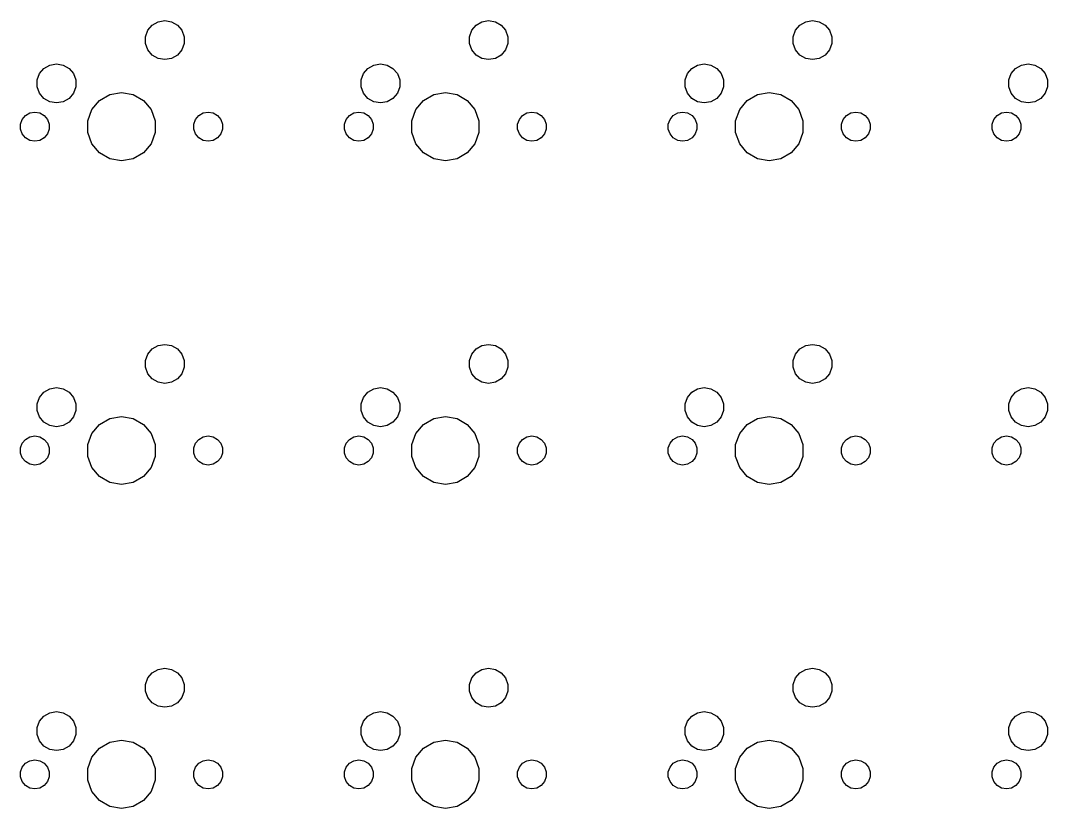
# Model space of a CAD drawing. Extents: x 16 to 275, y -108 to -13.
# Drawn here: x 149.1 to 209.3, y -62 to -15.8 of the extents above; entities that cross this region are included whole.
import ezdxf

# ---------------------------------------------------------------- set-up
doc = ezdxf.new("R2010")
doc.units = 0
doc.header["$MEASUREMENT"] = 0
doc.layers.add('BLACK', color=7, linetype='CONTINUOUS')

msp = doc.modelspace()

# ---------------------------------------------------------------- linework, layer by layer
at = {"layer": 'Black'}
for p, q in [((156.546, -16.3463), (156.802, -16.0411)), ((156.802, -16.0411), (157.148, -15.8418)), ((157.148, -15.8418), (157.54, -15.7726)), ((157.54, -15.7726), (157.932, -15.8418)), ((157.932, -15.8418), (158.278, -16.0411)), ((158.278, -16.0411), (158.534, -16.3463)), ((175.546, -16.3463), (175.802, -16.0411)), ((175.802, -16.0411), (176.148, -15.8418)), ((176.148, -15.8418), (176.54, -15.7726)), ((176.54, -15.7726), (176.932, -15.8418)), ((176.932, -15.8418), (177.278, -16.0411)), ((177.278, -16.0411), (177.534, -16.3463)), ((194.546, -16.3463), (194.802, -16.0411)), ((194.802, -16.0411), (195.148, -15.8418)), ((195.148, -15.8418), (195.54, -15.7726)), ((195.54, -15.7726), (195.932, -15.8418)), ((195.932, -15.8418), (196.278, -16.0411)), ((196.278, -16.0411), (196.534, -16.3463)), ((156.41, -16.7208), (156.546, -16.3463)), ((156.41, -17.1192), (156.41, -16.7208)), ((158.534, -16.3463), (158.67, -16.7208)), ((158.67, -16.7208), (158.67, -17.1192)), ((175.41, -16.7208), (175.546, -16.3463)), ((175.41, -17.1192), (175.41, -16.7208)), ((177.534, -16.3463), (177.67, -16.7208)), ((177.67, -16.7208), (177.67, -17.1192)), ((194.41, -16.7208), (194.546, -16.3463)), ((194.41, -17.1192), (194.41, -16.7208)), ((196.534, -16.3463), (196.67, -16.7208)), ((196.67, -16.7208), (196.67, -17.1192)), ((156.546, -17.4937), (156.41, -17.1192)), ((158.67, -17.1192), (158.534, -17.4937)), ((175.546, -17.4937), (175.41, -17.1192)), ((177.67, -17.1192), (177.534, -17.4937)), ((194.546, -17.4937), (194.41, -17.1192)), ((196.67, -17.1192), (196.534, -17.4937)), ((156.802, -17.7989), (156.546, -17.4937)), ((157.148, -17.9982), (156.802, -17.7989)), ((157.54, -18.0674), (157.148, -17.9982)), ((157.932, -17.9982), (157.54, -18.0674)), ((158.278, -17.7989), (157.932, -17.9982)), ((158.534, -17.4937), (158.278, -17.7989)), ((175.802, -17.7989), (175.546, -17.4937)), ((176.148, -17.9982), (175.802, -17.7989)), ((176.54, -18.0674), (176.148, -17.9982)), ((176.932, -17.9982), (176.54, -18.0674)), ((177.278, -17.7989), (176.932, -17.9982)), ((177.534, -17.4937), (177.278, -17.7989)), ((194.802, -17.7989), (194.546, -17.4937)), ((195.148, -17.9982), (194.802, -17.7989)), ((195.54, -18.0674), (195.148, -17.9982)), ((195.932, -17.9982), (195.54, -18.0674)), ((196.278, -17.7989), (195.932, -17.9982)), ((196.534, -17.4937), (196.278, -17.7989)), ((150.196, -18.8863), (150.452, -18.5811)), ((150.452, -18.5811), (150.798, -18.3818)), ((150.798, -18.3818), (151.19, -18.3126)), ((151.19, -18.3126), (151.582, -18.3818)), ((151.582, -18.3818), (151.928, -18.5811)), ((151.928, -18.5811), (152.184, -18.8863)), ((169.196, -18.8863), (169.452, -18.5811)), ((169.452, -18.5811), (169.798, -18.3818)), ((169.798, -18.3818), (170.19, -18.3126)), ((170.19, -18.3126), (170.582, -18.3818)), ((170.582, -18.3818), (170.928, -18.5811)), ((170.928, -18.5811), (171.184, -18.8863)), ((188.196, -18.8863), (188.452, -18.5811)), ((188.452, -18.5811), (188.798, -18.3818)), ((188.798, -18.3818), (189.19, -18.3126)), ((189.19, -18.3126), (189.582, -18.3818)), ((189.582, -18.3818), (189.928, -18.5811)), ((189.928, -18.5811), (190.184, -18.8863)), ((207.196, -18.8863), (207.452, -18.5811)), ((207.452, -18.5811), (207.798, -18.3818)), ((207.798, -18.3818), (208.19, -18.3126)), ((208.19, -18.3126), (208.582, -18.3818)), ((208.582, -18.3818), (208.928, -18.5811)), ((208.928, -18.5811), (209.184, -18.8863)), ((150.06, -19.2608), (150.196, -18.8863)), ((150.06, -19.6592), (150.06, -19.2608)), ((152.184, -18.8863), (152.32, -19.2608)), ((152.32, -19.2608), (152.32, -19.6592)), ((169.06, -19.2608), (169.196, -18.8863)), ((169.06, -19.6592), (169.06, -19.2608)), ((171.184, -18.8863), (171.32, -19.2608)), ((171.32, -19.2608), (171.32, -19.6592)), ((188.06, -19.2608), (188.196, -18.8863)), ((188.06, -19.6592), (188.06, -19.2608)), ((190.184, -18.8863), (190.32, -19.2608)), ((190.32, -19.2608), (190.32, -19.6592)), ((207.06, -19.2608), (207.196, -18.8863)), ((207.06, -19.6592), (207.06, -19.2608)), ((209.184, -18.8863), (209.32, -19.2608)), ((209.32, -19.2608), (209.32, -19.6592)), ((150.196, -20.0337), (150.06, -19.6592)), ((152.32, -19.6592), (152.184, -20.0337)), ((169.196, -20.0337), (169.06, -19.6592)), ((171.32, -19.6592), (171.184, -20.0337)), ((188.196, -20.0337), (188.06, -19.6592)), ((190.32, -19.6592), (190.184, -20.0337)), ((207.196, -20.0337), (207.06, -19.6592)), ((209.32, -19.6592), (209.184, -20.0337)), ((150.452, -20.3389), (150.196, -20.0337)), ((150.798, -20.5382), (150.452, -20.3389)), ((151.928, -20.3389), (151.582, -20.5382)), ((152.184, -20.0337), (151.928, -20.3389)), ((153.267, -20.9992), (153.713, -20.4667)), ((153.713, -20.4667), (154.315, -20.1192)), ((154.315, -20.1192), (155, -19.9985)), ((155, -19.9985), (155.685, -20.1192)), ((155.685, -20.1192), (156.287, -20.4667)), ((156.287, -20.4667), (156.733, -20.9992)), ((169.452, -20.3389), (169.196, -20.0337)), ((169.798, -20.5382), (169.452, -20.3389)), ((170.928, -20.3389), (170.582, -20.5382)), ((171.184, -20.0337), (170.928, -20.3389)), ((172.267, -20.9992), (172.713, -20.4667)), ((172.713, -20.4667), (173.315, -20.1192)), ((173.315, -20.1192), (174, -19.9985)), ((174, -19.9985), (174.685, -20.1192)), ((174.685, -20.1192), (175.287, -20.4667)), ((175.287, -20.4667), (175.733, -20.9992)), ((188.452, -20.3389), (188.196, -20.0337)), ((188.798, -20.5382), (188.452, -20.3389)), ((189.928, -20.3389), (189.582, -20.5382)), ((190.184, -20.0337), (189.928, -20.3389)), ((191.267, -20.9992), (191.713, -20.4667)), ((191.713, -20.4667), (192.315, -20.1192)), ((192.315, -20.1192), (193, -19.9985)), ((193, -19.9985), (193.685, -20.1192)), ((193.685, -20.1192), (194.287, -20.4667)), ((194.287, -20.4667), (194.733, -20.9992)), ((207.452, -20.3389), (207.196, -20.0337)), ((207.798, -20.5382), (207.452, -20.3389)), ((208.928, -20.3389), (208.582, -20.5382)), ((209.184, -20.0337), (208.928, -20.3389)), ((151.19, -20.6074), (150.798, -20.5382)), ((151.582, -20.5382), (151.19, -20.6074)), ((153.029, -21.6524), (153.267, -20.9992)), ((156.733, -20.9992), (156.971, -21.6524)), ((170.19, -20.6074), (169.798, -20.5382)), ((170.582, -20.5382), (170.19, -20.6074)), ((172.029, -21.6524), (172.267, -20.9992)), ((175.733, -20.9992), (175.971, -21.6524)), ((189.19, -20.6074), (188.798, -20.5382)), ((189.582, -20.5382), (189.19, -20.6074)), ((191.029, -21.6524), (191.267, -20.9992)), ((194.733, -20.9992), (194.971, -21.6524)), ((208.19, -20.6074), (207.798, -20.5382)), ((208.582, -20.5382), (208.19, -20.6074)), ((149.079, -21.8517), (149.18, -21.5729)), ((149.18, -21.5729), (149.371, -21.3457)), ((149.371, -21.3457), (149.628, -21.1974)), ((149.628, -21.1974), (149.92, -21.1458)), ((149.92, -21.1458), (150.212, -21.1974)), ((150.212, -21.1974), (150.469, -21.3457)), ((150.469, -21.3457), (150.66, -21.5729)), ((150.66, -21.5729), (150.761, -21.8517)), ((153.029, -22.3476), (153.029, -21.6524)), ((156.971, -21.6524), (156.971, -22.3476)), ((159.239, -21.8517), (159.34, -21.5729)), ((159.34, -21.5729), (159.531, -21.3457)), ((159.531, -21.3457), (159.788, -21.1974)), ((159.788, -21.1974), (160.08, -21.1458)), ((160.08, -21.1458), (160.372, -21.1974)), ((160.372, -21.1974), (160.629, -21.3457)), ((160.629, -21.3457), (160.82, -21.5729)), ((160.82, -21.5729), (160.921, -21.8517)), ((168.079, -21.8517), (168.18, -21.5729)), ((168.18, -21.5729), (168.371, -21.3457)), ((168.371, -21.3457), (168.628, -21.1974)), ((168.628, -21.1974), (168.92, -21.1458)), ((168.92, -21.1458), (169.212, -21.1974)), ((169.212, -21.1974), (169.469, -21.3457)), ((169.469, -21.3457), (169.66, -21.5729)), ((169.66, -21.5729), (169.761, -21.8517)), ((172.029, -22.3476), (172.029, -21.6524)), ((175.971, -21.6524), (175.971, -22.3476)), ((178.239, -21.8517), (178.34, -21.5729)), ((178.34, -21.5729), (178.531, -21.3457)), ((178.531, -21.3457), (178.788, -21.1974)), ((178.788, -21.1974), (179.08, -21.1458)), ((179.08, -21.1458), (179.372, -21.1974)), ((179.372, -21.1974), (179.629, -21.3457)), ((179.629, -21.3457), (179.82, -21.5729)), ((179.82, -21.5729), (179.921, -21.8517)), ((187.079, -21.8517), (187.18, -21.5729)), ((187.18, -21.5729), (187.371, -21.3457)), ((187.371, -21.3457), (187.628, -21.1974)), ((187.628, -21.1974), (187.92, -21.1458)), ((187.92, -21.1458), (188.212, -21.1974)), ((188.212, -21.1974), (188.469, -21.3457)), ((188.469, -21.3457), (188.66, -21.5729)), ((188.66, -21.5729), (188.761, -21.8517)), ((191.029, -22.3476), (191.029, -21.6524)), ((194.971, -21.6524), (194.971, -22.3476)), ((197.239, -21.8517), (197.34, -21.5729)), ((197.34, -21.5729), (197.531, -21.3457)), ((197.531, -21.3457), (197.788, -21.1974)), ((197.788, -21.1974), (198.08, -21.1458)), ((198.08, -21.1458), (198.372, -21.1974)), ((198.372, -21.1974), (198.629, -21.3457)), ((198.629, -21.3457), (198.82, -21.5729)), ((198.82, -21.5729), (198.921, -21.8517)), ((206.079, -21.8517), (206.18, -21.5729)), ((206.18, -21.5729), (206.371, -21.3457)), ((206.371, -21.3457), (206.628, -21.1974)), ((206.628, -21.1974), (206.92, -21.1458)), ((206.92, -21.1458), (207.212, -21.1974)), ((207.212, -21.1974), (207.469, -21.3457)), ((207.469, -21.3457), (207.66, -21.5729)), ((207.66, -21.5729), (207.761, -21.8517)), ((149.079, -22.1483), (149.079, -21.8517)), ((149.18, -22.4271), (149.079, -22.1483)), ((150.761, -22.1483), (150.66, -22.4271)), ((150.761, -21.8517), (150.761, -22.1483)), ((159.239, -22.1483), (159.239, -21.8517)), ((159.34, -22.4271), (159.239, -22.1483)), ((160.921, -22.1483), (160.82, -22.4271)), ((160.921, -21.8517), (160.921, -22.1483)), ((168.079, -22.1483), (168.079, -21.8517)), ((168.18, -22.4271), (168.079, -22.1483)), ((169.761, -22.1483), (169.66, -22.4271)), ((169.761, -21.8517), (169.761, -22.1483)), ((178.239, -22.1483), (178.239, -21.8517)), ((178.34, -22.4271), (178.239, -22.1483)), ((179.921, -22.1483), (179.82, -22.4271)), ((179.921, -21.8517), (179.921, -22.1483)), ((187.079, -22.1483), (187.079, -21.8517)), ((187.18, -22.4271), (187.079, -22.1483)), ((188.761, -22.1483), (188.66, -22.4271)), ((188.761, -21.8517), (188.761, -22.1483)), ((197.239, -22.1483), (197.239, -21.8517)), ((197.34, -22.4271), (197.239, -22.1483)), ((198.921, -22.1483), (198.82, -22.4271)), ((198.921, -21.8517), (198.921, -22.1483)), ((206.079, -22.1483), (206.079, -21.8517)), ((206.18, -22.4271), (206.079, -22.1483)), ((207.761, -22.1483), (207.66, -22.4271)), ((207.761, -21.8517), (207.761, -22.1483)), ((149.371, -22.6543), (149.18, -22.4271)), ((149.628, -22.8026), (149.371, -22.6543)), ((149.92, -22.8542), (149.628, -22.8026)), ((150.212, -22.8026), (149.92, -22.8542)), ((150.469, -22.6543), (150.212, -22.8026)), ((150.66, -22.4271), (150.469, -22.6543)), ((153.267, -23.0008), (153.029, -22.3476)), ((156.971, -22.3476), (156.733, -23.0008)), ((159.531, -22.6543), (159.34, -22.4271)), ((159.788, -22.8026), (159.531, -22.6543)), ((160.08, -22.8542), (159.788, -22.8026)), ((160.372, -22.8026), (160.08, -22.8542)), ((160.629, -22.6543), (160.372, -22.8026)), ((160.82, -22.4271), (160.629, -22.6543)), ((168.371, -22.6543), (168.18, -22.4271)), ((168.628, -22.8026), (168.371, -22.6543)), ((168.92, -22.8542), (168.628, -22.8026)), ((169.212, -22.8026), (168.92, -22.8542)), ((169.469, -22.6543), (169.212, -22.8026)), ((169.66, -22.4271), (169.469, -22.6543)), ((172.267, -23.0008), (172.029, -22.3476)), ((175.971, -22.3476), (175.733, -23.0008)), ((178.531, -22.6543), (178.34, -22.4271)), ((178.788, -22.8026), (178.531, -22.6543)), ((179.08, -22.8542), (178.788, -22.8026)), ((179.372, -22.8026), (179.08, -22.8542)), ((179.629, -22.6543), (179.372, -22.8026)), ((179.82, -22.4271), (179.629, -22.6543)), ((187.371, -22.6543), (187.18, -22.4271)), ((187.628, -22.8026), (187.371, -22.6543)), ((187.92, -22.8542), (187.628, -22.8026)), ((188.212, -22.8026), (187.92, -22.8542)), ((188.469, -22.6543), (188.212, -22.8026)), ((188.66, -22.4271), (188.469, -22.6543)), ((191.267, -23.0008), (191.029, -22.3476)), ((194.971, -22.3476), (194.733, -23.0008)), ((197.531, -22.6543), (197.34, -22.4271)), ((197.788, -22.8026), (197.531, -22.6543)), ((198.08, -22.8542), (197.788, -22.8026)), ((198.372, -22.8026), (198.08, -22.8542)), ((198.629, -22.6543), (198.372, -22.8026)), ((198.82, -22.4271), (198.629, -22.6543)), ((206.371, -22.6543), (206.18, -22.4271)), ((206.628, -22.8026), (206.371, -22.6543)), ((206.92, -22.8542), (206.628, -22.8026)), ((207.212, -22.8026), (206.92, -22.8542)), ((207.469, -22.6543), (207.212, -22.8026)), ((207.66, -22.4271), (207.469, -22.6543)), ((153.713, -23.5332), (153.267, -23.0008)), ((156.733, -23.0008), (156.287, -23.5332)), ((172.713, -23.5332), (172.267, -23.0008)), ((175.733, -23.0008), (175.287, -23.5332)), ((191.713, -23.5332), (191.267, -23.0008)), ((194.733, -23.0008), (194.287, -23.5332)), ((154.315, -23.8808), (153.713, -23.5332)), ((155, -24.0015), (154.315, -23.8808)), ((155.685, -23.8808), (155, -24.0015)), ((156.287, -23.5332), (155.685, -23.8808)), ((173.315, -23.8808), (172.713, -23.5332)), ((174, -24.0015), (173.315, -23.8808)), ((174.685, -23.8808), (174, -24.0015)), ((175.287, -23.5332), (174.685, -23.8808)), ((192.315, -23.8808), (191.713, -23.5332)), ((193, -24.0015), (192.315, -23.8808)), ((193.685, -23.8808), (193, -24.0015)), ((194.287, -23.5332), (193.685, -23.8808)), ((156.802, -35.0411), (157.148, -34.8418)), ((157.148, -34.8418), (157.54, -34.7726)), ((157.54, -34.7726), (157.932, -34.8418)), ((157.932, -34.8418), (158.278, -35.0411)), ((175.802, -35.0411), (176.148, -34.8418)), ((176.148, -34.8418), (176.54, -34.7726)), ((176.54, -34.7726), (176.932, -34.8418)), ((176.932, -34.8418), (177.278, -35.0411)), ((194.802, -35.0411), (195.148, -34.8418)), ((195.148, -34.8418), (195.54, -34.7726)), ((195.54, -34.7726), (195.932, -34.8418)), ((195.932, -34.8418), (196.278, -35.0411)), ((156.41, -35.7208), (156.546, -35.3463)), ((156.546, -35.3463), (156.802, -35.0411)), ((158.278, -35.0411), (158.534, -35.3463)), ((158.534, -35.3463), (158.67, -35.7208)), ((175.41, -35.7208), (175.546, -35.3463)), ((175.546, -35.3463), (175.802, -35.0411)), ((177.278, -35.0411), (177.534, -35.3463)), ((177.534, -35.3463), (177.67, -35.7208)), ((194.41, -35.7208), (194.546, -35.3463)), ((194.546, -35.3463), (194.802, -35.0411)), ((196.278, -35.0411), (196.534, -35.3463)), ((196.534, -35.3463), (196.67, -35.7208)), ((156.41, -36.1192), (156.41, -35.7208)), ((156.546, -36.4937), (156.41, -36.1192)), ((158.67, -36.1192), (158.534, -36.4937)), ((158.67, -35.7208), (158.67, -36.1192)), ((175.41, -36.1192), (175.41, -35.7208)), ((175.546, -36.4937), (175.41, -36.1192)), ((177.67, -36.1192), (177.534, -36.4937)), ((177.67, -35.7208), (177.67, -36.1192)), ((194.41, -36.1192), (194.41, -35.7208)), ((194.546, -36.4937), (194.41, -36.1192)), ((196.67, -36.1192), (196.534, -36.4937)), ((196.67, -35.7208), (196.67, -36.1192)), ((156.802, -36.7989), (156.546, -36.4937)), ((158.534, -36.4937), (158.278, -36.7989)), ((175.802, -36.7989), (175.546, -36.4937)), ((177.534, -36.4937), (177.278, -36.7989)), ((194.802, -36.7989), (194.546, -36.4937)), ((196.534, -36.4937), (196.278, -36.7989)), ((150.798, -37.3818), (151.19, -37.3126)), ((151.19, -37.3126), (151.582, -37.3818)), ((157.148, -36.9982), (156.802, -36.7989)), ((157.54, -37.0674), (157.148, -36.9982)), ((157.932, -36.9982), (157.54, -37.0674)), ((158.278, -36.7989), (157.932, -36.9982)), ((169.798, -37.3818), (170.19, -37.3126)), ((170.19, -37.3126), (170.582, -37.3818)), ((176.148, -36.9982), (175.802, -36.7989)), ((176.54, -37.0674), (176.148, -36.9982)), ((176.932, -36.9982), (176.54, -37.0674)), ((177.278, -36.7989), (176.932, -36.9982)), ((188.798, -37.3818), (189.19, -37.3126)), ((189.19, -37.3126), (189.582, -37.3818)), ((195.148, -36.9982), (194.802, -36.7989)), ((195.54, -37.0674), (195.148, -36.9982)), ((195.932, -36.9982), (195.54, -37.0674)), ((196.278, -36.7989), (195.932, -36.9982)), ((207.798, -37.3818), (208.19, -37.3126)), ((208.19, -37.3126), (208.582, -37.3818)), ((150.06, -38.2608), (150.196, -37.8863)), ((150.196, -37.8863), (150.452, -37.5811)), ((150.452, -37.5811), (150.798, -37.3818)), ((151.582, -37.3818), (151.928, -37.5811)), ((151.928, -37.5811), (152.184, -37.8863)), ((152.184, -37.8863), (152.32, -38.2608)), ((169.06, -38.2608), (169.196, -37.8863)), ((169.196, -37.8863), (169.452, -37.5811)), ((169.452, -37.5811), (169.798, -37.3818)), ((170.582, -37.3818), (170.928, -37.5811)), ((170.928, -37.5811), (171.184, -37.8863)), ((171.184, -37.8863), (171.32, -38.2608)), ((188.06, -38.2608), (188.196, -37.8863)), ((188.196, -37.8863), (188.452, -37.5811)), ((188.452, -37.5811), (188.798, -37.3818)), ((189.582, -37.3818), (189.928, -37.5811)), ((189.928, -37.5811), (190.184, -37.8863)), ((190.184, -37.8863), (190.32, -38.2608)), ((207.06, -38.2608), (207.196, -37.8863)), ((207.196, -37.8863), (207.452, -37.5811)), ((207.452, -37.5811), (207.798, -37.3818)), ((208.582, -37.3818), (208.928, -37.5811)), ((208.928, -37.5811), (209.184, -37.8863)), ((209.184, -37.8863), (209.32, -38.2608)), ((150.06, -38.6592), (150.06, -38.2608)), ((152.32, -38.2608), (152.32, -38.6592)), ((169.06, -38.6592), (169.06, -38.2608)), ((171.32, -38.2608), (171.32, -38.6592)), ((188.06, -38.6592), (188.06, -38.2608)), ((190.32, -38.2608), (190.32, -38.6592)), ((207.06, -38.6592), (207.06, -38.2608)), ((209.32, -38.2608), (209.32, -38.6592)), ((150.196, -39.0337), (150.06, -38.6592)), ((150.452, -39.3389), (150.196, -39.0337)), ((152.184, -39.0337), (151.928, -39.3389)), ((152.32, -38.6592), (152.184, -39.0337)), ((153.713, -39.4667), (154.315, -39.1192)), ((154.315, -39.1192), (155, -38.9985)), ((155, -38.9985), (155.685, -39.1192)), ((155.685, -39.1192), (156.287, -39.4667)), ((169.196, -39.0337), (169.06, -38.6592)), ((169.452, -39.3389), (169.196, -39.0337)), ((171.184, -39.0337), (170.928, -39.3389)), ((171.32, -38.6592), (171.184, -39.0337)), ((172.713, -39.4667), (173.315, -39.1192)), ((173.315, -39.1192), (174, -38.9985)), ((174, -38.9985), (174.685, -39.1192)), ((174.685, -39.1192), (175.287, -39.4667)), ((188.196, -39.0337), (188.06, -38.6592)), ((188.452, -39.3389), (188.196, -39.0337)), ((190.184, -39.0337), (189.928, -39.3389)), ((190.32, -38.6592), (190.184, -39.0337)), ((191.713, -39.4667), (192.315, -39.1192)), ((192.315, -39.1192), (193, -38.9985)), ((193, -38.9985), (193.685, -39.1192)), ((193.685, -39.1192), (194.287, -39.4667)), ((207.196, -39.0337), (207.06, -38.6592)), ((207.452, -39.3389), (207.196, -39.0337)), ((209.184, -39.0337), (208.928, -39.3389)), ((209.32, -38.6592), (209.184, -39.0337)), ((150.798, -39.5382), (150.452, -39.3389)), ((151.19, -39.6074), (150.798, -39.5382)), ((151.582, -39.5382), (151.19, -39.6074)), ((151.928, -39.3389), (151.582, -39.5382)), ((153.267, -39.9992), (153.713, -39.4667)), ((156.287, -39.4667), (156.733, -39.9992)), ((169.798, -39.5382), (169.452, -39.3389)), ((170.19, -39.6074), (169.798, -39.5382)), ((170.582, -39.5382), (170.19, -39.6074)), ((170.928, -39.3389), (170.582, -39.5382)), ((172.267, -39.9992), (172.713, -39.4667)), ((175.287, -39.4667), (175.733, -39.9992)), ((188.798, -39.5382), (188.452, -39.3389)), ((189.19, -39.6074), (188.798, -39.5382)), ((189.582, -39.5382), (189.19, -39.6074)), ((189.928, -39.3389), (189.582, -39.5382)), ((191.267, -39.9992), (191.713, -39.4667)), ((194.287, -39.4667), (194.733, -39.9992)), ((207.798, -39.5382), (207.452, -39.3389)), ((208.19, -39.6074), (207.798, -39.5382)), ((208.582, -39.5382), (208.19, -39.6074)), ((208.928, -39.3389), (208.582, -39.5382)), ((149.18, -40.5729), (149.371, -40.3457)), ((149.371, -40.3457), (149.628, -40.1974)), ((149.628, -40.1974), (149.92, -40.1458)), ((149.92, -40.1458), (150.212, -40.1974)), ((150.212, -40.1974), (150.469, -40.3457)), ((150.469, -40.3457), (150.66, -40.5729)), ((153.029, -40.6524), (153.267, -39.9992)), ((156.733, -39.9992), (156.971, -40.6524)), ((159.34, -40.5729), (159.531, -40.3457)), ((159.531, -40.3457), (159.788, -40.1974)), ((159.788, -40.1974), (160.08, -40.1458)), ((160.08, -40.1458), (160.372, -40.1974)), ((160.372, -40.1974), (160.629, -40.3457)), ((160.629, -40.3457), (160.82, -40.5729)), ((168.18, -40.5729), (168.371, -40.3457)), ((168.371, -40.3457), (168.628, -40.1974)), ((168.628, -40.1974), (168.92, -40.1458)), ((168.92, -40.1458), (169.212, -40.1974)), ((169.212, -40.1974), (169.469, -40.3457)), ((169.469, -40.3457), (169.66, -40.5729)), ((172.029, -40.6524), (172.267, -39.9992)), ((175.733, -39.9992), (175.971, -40.6524)), ((178.34, -40.5729), (178.531, -40.3457)), ((178.531, -40.3457), (178.788, -40.1974)), ((178.788, -40.1974), (179.08, -40.1458)), ((179.08, -40.1458), (179.372, -40.1974)), ((179.372, -40.1974), (179.629, -40.3457)), ((179.629, -40.3457), (179.82, -40.5729)), ((187.18, -40.5729), (187.371, -40.3457)), ((187.371, -40.3457), (187.628, -40.1974)), ((187.628, -40.1974), (187.92, -40.1458)), ((187.92, -40.1458), (188.212, -40.1974)), ((188.212, -40.1974), (188.469, -40.3457)), ((188.469, -40.3457), (188.66, -40.5729)), ((191.029, -40.6524), (191.267, -39.9992)), ((194.733, -39.9992), (194.971, -40.6524)), ((197.34, -40.5729), (197.531, -40.3457)), ((197.531, -40.3457), (197.788, -40.1974)), ((197.788, -40.1974), (198.08, -40.1458)), ((198.08, -40.1458), (198.372, -40.1974)), ((198.372, -40.1974), (198.629, -40.3457)), ((198.629, -40.3457), (198.82, -40.5729)), ((206.18, -40.5729), (206.371, -40.3457)), ((206.371, -40.3457), (206.628, -40.1974)), ((206.628, -40.1974), (206.92, -40.1458)), ((206.92, -40.1458), (207.212, -40.1974)), ((207.212, -40.1974), (207.469, -40.3457)), ((207.469, -40.3457), (207.66, -40.5729)), ((149.079, -40.8517), (149.18, -40.5729)), ((149.079, -41.1483), (149.079, -40.8517)), ((150.66, -40.5729), (150.761, -40.8517)), ((150.761, -40.8517), (150.761, -41.1483)), ((153.029, -41.3476), (153.029, -40.6524)), ((156.971, -40.6524), (156.971, -41.3476)), ((159.239, -40.8517), (159.34, -40.5729)), ((159.239, -41.1483), (159.239, -40.8517)), ((160.82, -40.5729), (160.921, -40.8517)), ((160.921, -40.8517), (160.921, -41.1483)), ((168.079, -40.8517), (168.18, -40.5729)), ((168.079, -41.1483), (168.079, -40.8517)), ((169.66, -40.5729), (169.761, -40.8517)), ((169.761, -40.8517), (169.761, -41.1483)), ((172.029, -41.3476), (172.029, -40.6524)), ((175.971, -40.6524), (175.971, -41.3476)), ((178.239, -40.8517), (178.34, -40.5729)), ((178.239, -41.1483), (178.239, -40.8517)), ((179.82, -40.5729), (179.921, -40.8517)), ((179.921, -40.8517), (179.921, -41.1483)), ((187.079, -40.8517), (187.18, -40.5729)), ((187.079, -41.1483), (187.079, -40.8517)), ((188.66, -40.5729), (188.761, -40.8517)), ((188.761, -40.8517), (188.761, -41.1483)), ((191.029, -41.3476), (191.029, -40.6524)), ((194.971, -40.6524), (194.971, -41.3476)), ((197.239, -40.8517), (197.34, -40.5729)), ((197.239, -41.1483), (197.239, -40.8517)), ((198.82, -40.5729), (198.921, -40.8517)), ((198.921, -40.8517), (198.921, -41.1483)), ((206.079, -40.8517), (206.18, -40.5729)), ((206.079, -41.1483), (206.079, -40.8517)), ((207.66, -40.5729), (207.761, -40.8517)), ((207.761, -40.8517), (207.761, -41.1483)), ((149.18, -41.4271), (149.079, -41.1483)), ((149.371, -41.6543), (149.18, -41.4271)), ((150.66, -41.4271), (150.469, -41.6543)), ((150.761, -41.1483), (150.66, -41.4271)), ((153.267, -42.0008), (153.029, -41.3476)), ((156.971, -41.3476), (156.733, -42.0008)), ((159.34, -41.4271), (159.239, -41.1483)), ((159.531, -41.6543), (159.34, -41.4271)), ((160.82, -41.4271), (160.629, -41.6543)), ((160.921, -41.1483), (160.82, -41.4271)), ((168.18, -41.4271), (168.079, -41.1483)), ((168.371, -41.6543), (168.18, -41.4271)), ((169.66, -41.4271), (169.469, -41.6543)), ((169.761, -41.1483), (169.66, -41.4271)), ((172.267, -42.0008), (172.029, -41.3476)), ((175.971, -41.3476), (175.733, -42.0008)), ((178.34, -41.4271), (178.239, -41.1483)), ((178.531, -41.6543), (178.34, -41.4271)), ((179.82, -41.4271), (179.629, -41.6543)), ((179.921, -41.1483), (179.82, -41.4271)), ((187.18, -41.4271), (187.079, -41.1483)), ((187.371, -41.6543), (187.18, -41.4271)), ((188.66, -41.4271), (188.469, -41.6543)), ((188.761, -41.1483), (188.66, -41.4271)), ((191.267, -42.0008), (191.029, -41.3476)), ((194.971, -41.3476), (194.733, -42.0008)), ((197.34, -41.4271), (197.239, -41.1483)), ((197.531, -41.6543), (197.34, -41.4271)), ((198.82, -41.4271), (198.629, -41.6543)), ((198.921, -41.1483), (198.82, -41.4271)), ((206.18, -41.4271), (206.079, -41.1483)), ((206.371, -41.6543), (206.18, -41.4271)), ((207.66, -41.4271), (207.469, -41.6543)), ((207.761, -41.1483), (207.66, -41.4271)), ((149.628, -41.8026), (149.371, -41.6543)), ((149.92, -41.8541), (149.628, -41.8026)), ((150.212, -41.8026), (149.92, -41.8541)), ((150.469, -41.6543), (150.212, -41.8026)), ((153.713, -42.5332), (153.267, -42.0008)), ((156.733, -42.0008), (156.287, -42.5332)), ((159.788, -41.8026), (159.531, -41.6543)), ((160.08, -41.8541), (159.788, -41.8026)), ((160.372, -41.8026), (160.08, -41.8541)), ((160.629, -41.6543), (160.372, -41.8026)), ((168.628, -41.8026), (168.371, -41.6543)), ((168.92, -41.8541), (168.628, -41.8026)), ((169.212, -41.8026), (168.92, -41.8541)), ((169.469, -41.6543), (169.212, -41.8026)), ((172.713, -42.5332), (172.267, -42.0008)), ((175.733, -42.0008), (175.287, -42.5332)), ((178.788, -41.8026), (178.531, -41.6543)), ((179.08, -41.8541), (178.788, -41.8026)), ((179.372, -41.8026), (179.08, -41.8541)), ((179.629, -41.6543), (179.372, -41.8026)), ((187.628, -41.8026), (187.371, -41.6543)), ((187.92, -41.8541), (187.628, -41.8026)), ((188.212, -41.8026), (187.92, -41.8541)), ((188.469, -41.6543), (188.212, -41.8026)), ((191.713, -42.5332), (191.267, -42.0008)), ((194.733, -42.0008), (194.287, -42.5332)), ((197.788, -41.8026), (197.531, -41.6543)), ((198.08, -41.8541), (197.788, -41.8026)), ((198.372, -41.8026), (198.08, -41.8541)), ((198.629, -41.6543), (198.372, -41.8026)), ((206.628, -41.8026), (206.371, -41.6543)), ((206.92, -41.8541), (206.628, -41.8026)), ((207.212, -41.8026), (206.92, -41.8541)), ((207.469, -41.6543), (207.212, -41.8026)), ((154.315, -42.8808), (153.713, -42.5332)), ((156.287, -42.5332), (155.685, -42.8808)), ((173.315, -42.8808), (172.713, -42.5332)), ((175.287, -42.5332), (174.685, -42.8808)), ((192.315, -42.8808), (191.713, -42.5332)), ((194.287, -42.5332), (193.685, -42.8808)), ((155, -43.0015), (154.315, -42.8808)), ((155.685, -42.8808), (155, -43.0015)), ((174, -43.0015), (173.315, -42.8808)), ((174.685, -42.8808), (174, -43.0015)), ((193, -43.0015), (192.315, -42.8808)), ((193.685, -42.8808), (193, -43.0015)), ((156.546, -54.3463), (156.802, -54.0411)), ((156.802, -54.0411), (157.148, -53.8418)), ((157.148, -53.8418), (157.54, -53.7726)), ((157.54, -53.7726), (157.932, -53.8418)), ((157.932, -53.8418), (158.278, -54.0411)), ((158.278, -54.0411), (158.534, -54.3463)), ((175.546, -54.3463), (175.802, -54.0411)), ((175.802, -54.0411), (176.148, -53.8418)), ((176.148, -53.8418), (176.54, -53.7726)), ((176.54, -53.7726), (176.932, -53.8418)), ((176.932, -53.8418), (177.278, -54.0411)), ((177.278, -54.0411), (177.534, -54.3463)), ((194.546, -54.3463), (194.802, -54.0411)), ((194.802, -54.0411), (195.148, -53.8418)), ((195.148, -53.8418), (195.54, -53.7726)), ((195.54, -53.7726), (195.932, -53.8418)), ((195.932, -53.8418), (196.278, -54.0411)), ((196.278, -54.0411), (196.534, -54.3463)), ((156.41, -54.7208), (156.546, -54.3463)), ((156.41, -55.1192), (156.41, -54.7208)), ((158.534, -54.3463), (158.67, -54.7208)), ((158.67, -54.7208), (158.67, -55.1192)), ((175.41, -54.7208), (175.546, -54.3463)), ((175.41, -55.1192), (175.41, -54.7208)), ((177.534, -54.3463), (177.67, -54.7208)), ((177.67, -54.7208), (177.67, -55.1192)), ((194.41, -54.7208), (194.546, -54.3463)), ((194.41, -55.1192), (194.41, -54.7208)), ((196.534, -54.3463), (196.67, -54.7208)), ((196.67, -54.7208), (196.67, -55.1192)), ((156.546, -55.4937), (156.41, -55.1192)), ((158.67, -55.1192), (158.534, -55.4937)), ((175.546, -55.4937), (175.41, -55.1192)), ((177.67, -55.1192), (177.534, -55.4937)), ((194.546, -55.4937), (194.41, -55.1192)), ((196.67, -55.1192), (196.534, -55.4937)), ((156.802, -55.7989), (156.546, -55.4937)), ((157.148, -55.9982), (156.802, -55.7989)), ((157.54, -56.0674), (157.148, -55.9982)), ((157.932, -55.9982), (157.54, -56.0674)), ((158.278, -55.7989), (157.932, -55.9982)), ((158.534, -55.4937), (158.278, -55.7989)), ((175.802, -55.7989), (175.546, -55.4937)), ((176.148, -55.9982), (175.802, -55.7989)), ((176.54, -56.0674), (176.148, -55.9982)), ((176.932, -55.9982), (176.54, -56.0674)), ((177.278, -55.7989), (176.932, -55.9982)), ((177.534, -55.4937), (177.278, -55.7989)), ((194.802, -55.7989), (194.546, -55.4937)), ((195.148, -55.9982), (194.802, -55.7989)), ((195.54, -56.0674), (195.148, -55.9982)), ((195.932, -55.9982), (195.54, -56.0674)), ((196.278, -55.7989), (195.932, -55.9982)), ((196.534, -55.4937), (196.278, -55.7989)), ((150.196, -56.8863), (150.452, -56.5811)), ((150.452, -56.5811), (150.798, -56.3818)), ((150.798, -56.3818), (151.19, -56.3126)), ((151.19, -56.3126), (151.582, -56.3818)), ((151.582, -56.3818), (151.928, -56.5811)), ((151.928, -56.5811), (152.184, -56.8863)), ((169.196, -56.8863), (169.452, -56.5811)), ((169.452, -56.5811), (169.798, -56.3818)), ((169.798, -56.3818), (170.19, -56.3126)), ((170.19, -56.3126), (170.582, -56.3818)), ((170.582, -56.3818), (170.928, -56.5811)), ((170.928, -56.5811), (171.184, -56.8863)), ((188.196, -56.8863), (188.452, -56.5811)), ((188.452, -56.5811), (188.798, -56.3818)), ((188.798, -56.3818), (189.19, -56.3126)), ((189.19, -56.3126), (189.582, -56.3818)), ((189.582, -56.3818), (189.928, -56.5811)), ((189.928, -56.5811), (190.184, -56.8863)), ((207.196, -56.8863), (207.452, -56.5811)), ((207.452, -56.5811), (207.798, -56.3818)), ((207.798, -56.3818), (208.19, -56.3126)), ((208.19, -56.3126), (208.582, -56.3818)), ((208.582, -56.3818), (208.928, -56.5811)), ((208.928, -56.5811), (209.184, -56.8863)), ((150.06, -57.2608), (150.196, -56.8863)), ((152.184, -56.8863), (152.32, -57.2608)), ((169.06, -57.2608), (169.196, -56.8863)), ((171.184, -56.8863), (171.32, -57.2608)), ((188.06, -57.2608), (188.196, -56.8863)), ((190.184, -56.8863), (190.32, -57.2608)), ((207.06, -57.2608), (207.196, -56.8863)), ((209.184, -56.8863), (209.32, -57.2608)), ((150.06, -57.6592), (150.06, -57.2608)), ((150.196, -58.0337), (150.06, -57.6592)), ((152.32, -57.6592), (152.184, -58.0337)), ((152.32, -57.2608), (152.32, -57.6592)), ((169.06, -57.6592), (169.06, -57.2608)), ((169.196, -58.0337), (169.06, -57.6592)), ((171.32, -57.6592), (171.184, -58.0337)), ((171.32, -57.2608), (171.32, -57.6592)), ((188.06, -57.6592), (188.06, -57.2608)), ((188.196, -58.0337), (188.06, -57.6592)), ((190.32, -57.6592), (190.184, -58.0337)), ((190.32, -57.2608), (190.32, -57.6592)), ((207.06, -57.6592), (207.06, -57.2608)), ((207.196, -58.0337), (207.06, -57.6592)), ((209.32, -57.6592), (209.184, -58.0337)), ((209.32, -57.2608), (209.32, -57.6592)), ((150.452, -58.3389), (150.196, -58.0337)), ((150.798, -58.5382), (150.452, -58.3389)), ((151.928, -58.3389), (151.582, -58.5382)), ((152.184, -58.0337), (151.928, -58.3389)), ((153.713, -58.4667), (154.315, -58.1192)), ((154.315, -58.1192), (155, -57.9985)), ((155, -57.9985), (155.685, -58.1192)), ((155.685, -58.1192), (156.287, -58.4667)), ((169.452, -58.3389), (169.196, -58.0337)), ((169.798, -58.5382), (169.452, -58.3389)), ((170.928, -58.3389), (170.582, -58.5382)), ((171.184, -58.0337), (170.928, -58.3389)), ((172.713, -58.4667), (173.315, -58.1192)), ((173.315, -58.1192), (174, -57.9985)), ((174, -57.9985), (174.685, -58.1192)), ((174.685, -58.1192), (175.287, -58.4667)), ((188.452, -58.3389), (188.196, -58.0337)), ((188.798, -58.5382), (188.452, -58.3389)), ((189.928, -58.3389), (189.582, -58.5382)), ((190.184, -58.0337), (189.928, -58.3389)), ((191.713, -58.4667), (192.315, -58.1192)), ((192.315, -58.1192), (193, -57.9985)), ((193, -57.9985), (193.685, -58.1192)), ((193.685, -58.1192), (194.287, -58.4667)), ((207.452, -58.3389), (207.196, -58.0337)), ((207.798, -58.5382), (207.452, -58.3389)), ((208.928, -58.3389), (208.582, -58.5382)), ((209.184, -58.0337), (208.928, -58.3389)), ((151.19, -58.6074), (150.798, -58.5382)), ((151.582, -58.5382), (151.19, -58.6074)), ((153.029, -59.6524), (153.267, -58.9992)), ((153.267, -58.9992), (153.713, -58.4667)), ((156.287, -58.4667), (156.733, -58.9992)), ((156.733, -58.9992), (156.971, -59.6524)), ((170.19, -58.6074), (169.798, -58.5382)), ((170.582, -58.5382), (170.19, -58.6074)), ((172.029, -59.6524), (172.267, -58.9992)), ((172.267, -58.9992), (172.713, -58.4667)), ((175.287, -58.4667), (175.733, -58.9992)), ((175.733, -58.9992), (175.971, -59.6524)), ((189.19, -58.6074), (188.798, -58.5382)), ((189.582, -58.5382), (189.19, -58.6074)), ((191.029, -59.6524), (191.267, -58.9992)), ((191.267, -58.9992), (191.713, -58.4667)), ((194.287, -58.4667), (194.733, -58.9992)), ((194.733, -58.9992), (194.971, -59.6524)), ((208.19, -58.6074), (207.798, -58.5382)), ((208.582, -58.5382), (208.19, -58.6074)), ((149.079, -59.8517), (149.18, -59.5729)), ((149.18, -59.5729), (149.371, -59.3457)), ((149.371, -59.3457), (149.628, -59.1974)), ((149.628, -59.1974), (149.92, -59.1458)), ((149.92, -59.1458), (150.212, -59.1974)), ((150.212, -59.1974), (150.469, -59.3457)), ((150.469, -59.3457), (150.66, -59.5729)), ((150.66, -59.5729), (150.761, -59.8517)), ((159.239, -59.8517), (159.34, -59.5729)), ((159.34, -59.5729), (159.531, -59.3457)), ((159.531, -59.3457), (159.788, -59.1974)), ((159.788, -59.1974), (160.08, -59.1458)), ((160.08, -59.1458), (160.372, -59.1974)), ((160.372, -59.1974), (160.629, -59.3457)), ((160.629, -59.3457), (160.82, -59.5729)), ((160.82, -59.5729), (160.921, -59.8517)), ((168.079, -59.8517), (168.18, -59.5729)), ((168.18, -59.5729), (168.371, -59.3457)), ((168.371, -59.3457), (168.628, -59.1974)), ((168.628, -59.1974), (168.92, -59.1458)), ((168.92, -59.1458), (169.212, -59.1974)), ((169.212, -59.1974), (169.469, -59.3457)), ((169.469, -59.3457), (169.66, -59.5729)), ((169.66, -59.5729), (169.761, -59.8517)), ((178.239, -59.8517), (178.34, -59.5729)), ((178.34, -59.5729), (178.531, -59.3457)), ((178.531, -59.3457), (178.788, -59.1974)), ((178.788, -59.1974), (179.08, -59.1458)), ((179.08, -59.1458), (179.372, -59.1974)), ((179.372, -59.1974), (179.629, -59.3457)), ((179.629, -59.3457), (179.82, -59.5729)), ((179.82, -59.5729), (179.921, -59.8517)), ((187.079, -59.8517), (187.18, -59.5729)), ((187.18, -59.5729), (187.371, -59.3457)), ((187.371, -59.3457), (187.628, -59.1974)), ((187.628, -59.1974), (187.92, -59.1458)), ((187.92, -59.1458), (188.212, -59.1974)), ((188.212, -59.1974), (188.469, -59.3457)), ((188.469, -59.3457), (188.66, -59.5729)), ((188.66, -59.5729), (188.761, -59.8517)), ((197.239, -59.8517), (197.34, -59.5729)), ((197.34, -59.5729), (197.531, -59.3457)), ((197.531, -59.3457), (197.788, -59.1974)), ((197.788, -59.1974), (198.08, -59.1458)), ((198.08, -59.1458), (198.372, -59.1974)), ((198.372, -59.1974), (198.629, -59.3457)), ((198.629, -59.3457), (198.82, -59.5729)), ((198.82, -59.5729), (198.921, -59.8517)), ((206.079, -59.8517), (206.18, -59.5729)), ((206.18, -59.5729), (206.371, -59.3457)), ((206.371, -59.3457), (206.628, -59.1974)), ((206.628, -59.1974), (206.92, -59.1458)), ((206.92, -59.1458), (207.212, -59.1974)), ((207.212, -59.1974), (207.469, -59.3457)), ((207.469, -59.3457), (207.66, -59.5729)), ((207.66, -59.5729), (207.761, -59.8517)), ((149.079, -60.1483), (149.079, -59.8517)), ((149.18, -60.4271), (149.079, -60.1483)), ((150.761, -60.1483), (150.66, -60.4271)), ((150.761, -59.8517), (150.761, -60.1483)), ((153.029, -60.3476), (153.029, -59.6524)), ((156.971, -59.6524), (156.971, -60.3476)), ((159.239, -60.1483), (159.239, -59.8517)), ((159.34, -60.4271), (159.239, -60.1483)), ((160.921, -60.1483), (160.82, -60.4271)), ((160.921, -59.8517), (160.921, -60.1483)), ((168.079, -60.1483), (168.079, -59.8517)), ((168.18, -60.4271), (168.079, -60.1483)), ((169.761, -60.1483), (169.66, -60.4271)), ((169.761, -59.8517), (169.761, -60.1483)), ((172.029, -60.3476), (172.029, -59.6524)), ((175.971, -59.6524), (175.971, -60.3476)), ((178.239, -60.1483), (178.239, -59.8517)), ((178.34, -60.4271), (178.239, -60.1483)), ((179.921, -60.1483), (179.82, -60.4271)), ((179.921, -59.8517), (179.921, -60.1483)), ((187.079, -60.1483), (187.079, -59.8517)), ((187.18, -60.4271), (187.079, -60.1483)), ((188.761, -60.1483), (188.66, -60.4271)), ((188.761, -59.8517), (188.761, -60.1483)), ((191.029, -60.3476), (191.029, -59.6524)), ((194.971, -59.6524), (194.971, -60.3476)), ((197.239, -60.1483), (197.239, -59.8517)), ((197.34, -60.4271), (197.239, -60.1483)), ((198.921, -60.1483), (198.82, -60.4271)), ((198.921, -59.8517), (198.921, -60.1483)), ((206.079, -60.1483), (206.079, -59.8517)), ((206.18, -60.4271), (206.079, -60.1483)), ((207.761, -60.1483), (207.66, -60.4271)), ((207.761, -59.8517), (207.761, -60.1483)), ((149.371, -60.6543), (149.18, -60.4271)), ((149.628, -60.8026), (149.371, -60.6543)), ((149.92, -60.8541), (149.628, -60.8026)), ((150.212, -60.8026), (149.92, -60.8541)), ((150.469, -60.6543), (150.212, -60.8026)), ((150.66, -60.4271), (150.469, -60.6543)), ((153.267, -61.0008), (153.029, -60.3476)), ((156.971, -60.3476), (156.733, -61.0008)), ((159.531, -60.6543), (159.34, -60.4271)), ((159.788, -60.8026), (159.531, -60.6543)), ((160.08, -60.8541), (159.788, -60.8026)), ((160.372, -60.8026), (160.08, -60.8541)), ((160.629, -60.6543), (160.372, -60.8026)), ((160.82, -60.4271), (160.629, -60.6543)), ((168.371, -60.6543), (168.18, -60.4271)), ((168.628, -60.8026), (168.371, -60.6543)), ((168.92, -60.8541), (168.628, -60.8026)), ((169.212, -60.8026), (168.92, -60.8541)), ((169.469, -60.6543), (169.212, -60.8026)), ((169.66, -60.4271), (169.469, -60.6543)), ((172.267, -61.0008), (172.029, -60.3476)), ((175.971, -60.3476), (175.733, -61.0008)), ((178.531, -60.6543), (178.34, -60.4271)), ((178.788, -60.8026), (178.531, -60.6543)), ((179.08, -60.8541), (178.788, -60.8026)), ((179.372, -60.8026), (179.08, -60.8541)), ((179.629, -60.6543), (179.372, -60.8026)), ((179.82, -60.4271), (179.629, -60.6543)), ((187.371, -60.6543), (187.18, -60.4271)), ((187.628, -60.8026), (187.371, -60.6543)), ((187.92, -60.8541), (187.628, -60.8026)), ((188.212, -60.8026), (187.92, -60.8541)), ((188.469, -60.6543), (188.212, -60.8026)), ((188.66, -60.4271), (188.469, -60.6543)), ((191.267, -61.0008), (191.029, -60.3476)), ((194.971, -60.3476), (194.733, -61.0008)), ((197.531, -60.6543), (197.34, -60.4271)), ((197.788, -60.8026), (197.531, -60.6543)), ((198.08, -60.8541), (197.788, -60.8026)), ((198.372, -60.8026), (198.08, -60.8541)), ((198.629, -60.6543), (198.372, -60.8026)), ((198.82, -60.4271), (198.629, -60.6543)), ((206.371, -60.6543), (206.18, -60.4271)), ((206.628, -60.8026), (206.371, -60.6543)), ((206.92, -60.8541), (206.628, -60.8026)), ((207.212, -60.8026), (206.92, -60.8541)), ((207.469, -60.6543), (207.212, -60.8026)), ((207.66, -60.4271), (207.469, -60.6543)), ((153.713, -61.5332), (153.267, -61.0008)), ((156.733, -61.0008), (156.287, -61.5332)), ((172.713, -61.5332), (172.267, -61.0008)), ((175.733, -61.0008), (175.287, -61.5332)), ((191.713, -61.5332), (191.267, -61.0008)), ((194.733, -61.0008), (194.287, -61.5332)), ((154.315, -61.8808), (153.713, -61.5332)), ((155, -62.0015), (154.315, -61.8808)), ((155.685, -61.8808), (155, -62.0015)), ((156.287, -61.5332), (155.685, -61.8808)), ((173.315, -61.8808), (172.713, -61.5332)), ((174, -62.0015), (173.315, -61.8808)), ((174.685, -61.8808), (174, -62.0015)), ((175.287, -61.5332), (174.685, -61.8808)), ((192.315, -61.8808), (191.713, -61.5332)), ((193, -62.0015), (192.315, -61.8808)), ((193.685, -61.8808), (193, -62.0015)), ((194.287, -61.5332), (193.685, -61.8808))]:
    msp.add_line(p, q, dxfattribs=at)

doc.saveas('drawing.dxf')
